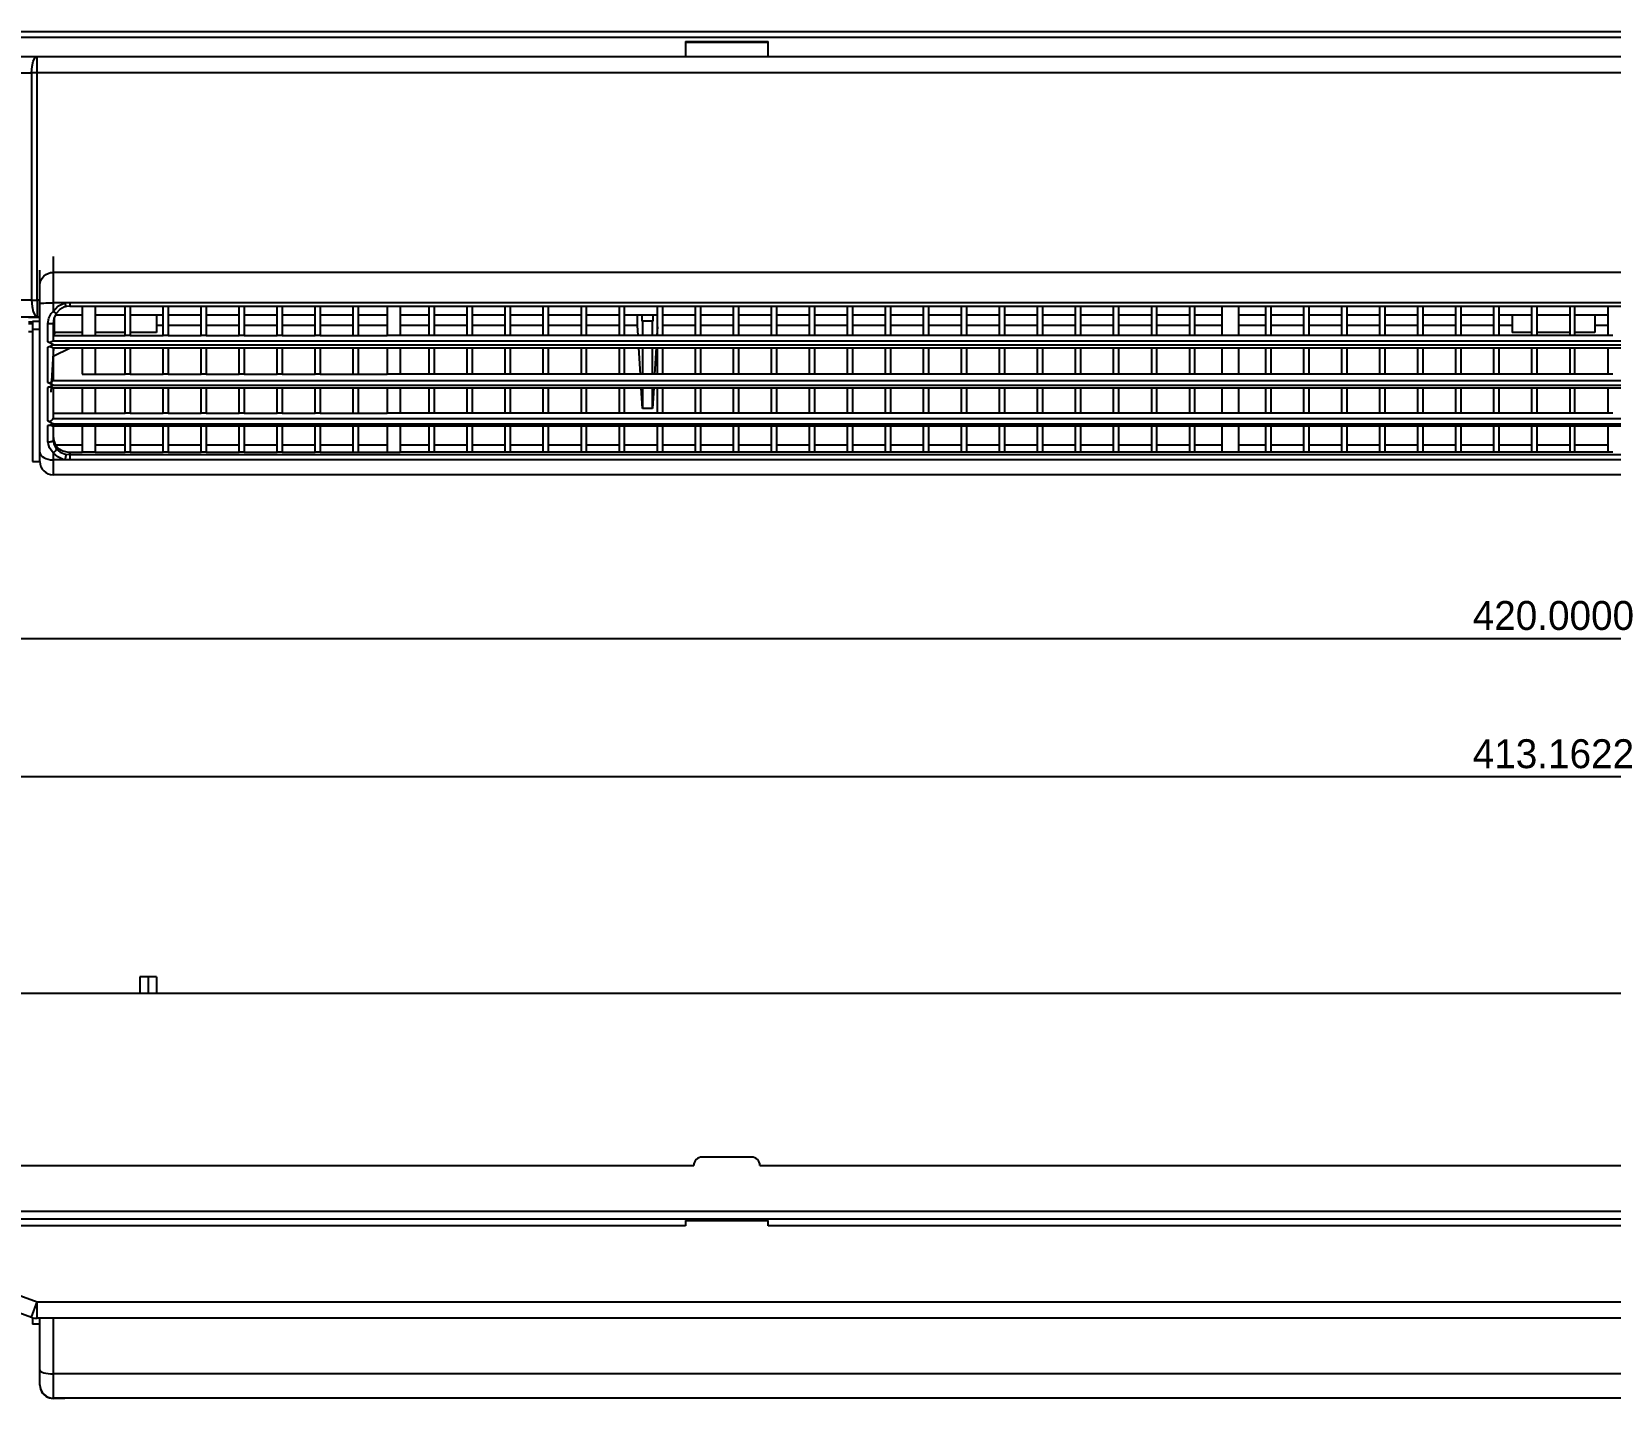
# Model space of a CAD drawing. Extents: x 8 to 579, y 57 to 353.
# Drawn here: x 103.4 to 294.4, y 56.7 to 222 of the extents above; entities that cross this region are included whole.
import ezdxf

# ---------------------------------------------------------------- set-up
doc = ezdxf.new("R2010")
doc.units = 0
doc.header["$MEASUREMENT"] = 0
doc.header["$PDSIZE"] = -1
doc.dimstyles.get("Standard").update_dxf_attribs({"dimtxt": 0.18, "dimasz": 0.18, "dimexe": 0.18, "dimexo": 0.0625, "dimgap": 0.09, "dimtad": 0, "dimtih": 1, "dimtoh": 1, "dimdec": 4, "dimzin": 0, "dimdsep": 46, "dimtxsty": 'Standard', "dimcen": 0.09, "dimadec": 0, "dimazin": 0, "dimtfac": 1, "dimtdec": 4, "dimtofl": 0, "dimtmove": 0, "dimatfit": 0, "dimfxl": 0, "dimtolj": 1, "dimtzin": 0, "dimarcsym": 0})

# ---------------------------------------------------------------- blocks, each defined once
blk = doc.blocks.new('*D1')
at = {"color": 0, "linetype": 'ByBlock'}
for p, q in [((80.9, 106.67), (80.9, 132.07)), ((86.9, 131.89), (488.06, 131.89)), ((494.06, 106.67), (494.06, 132.07))]:
    blk.add_line(p, q, dxfattribs=at)
for points in [[(80.9, 131.89), (86.9, 130.89), (86.9, 132.89)], [(494.06, 131.89), (488.06, 130.89), (488.06, 132.89)]]:
    blk.add_solid(points, dxfattribs=at)
at = {"layer": 'DEFPOINTS', "color": 0, "linetype": 'ByBlock'}
for p in [(80.9, 105.67), (494.06, 105.67)]:
    blk.add_point(p, dxfattribs=at)
at = {"color": 0, "linetype": 'ByBlock', "insert": (287.48, 134.64), "char_height": 3.5, "attachment_point": 5}
blk.add_mtext('\\A1;413.1622', dxfattribs=at)
blk = doc.blocks.new('*D2')
at = {"color": 0, "linetype": 'ByBlock'}
for p, q in [((77.48, 85.87), (77.48, 148.79)), ((83.48, 148.61), (491.48, 148.61)), ((497.48, 85.87), (497.48, 148.79))]:
    blk.add_line(p, q, dxfattribs=at)
for points in [[(77.48, 148.61), (83.48, 147.61), (83.48, 149.61)], [(497.48, 148.61), (491.48, 147.61), (491.48, 149.61)]]:
    blk.add_solid(points, dxfattribs=at)
at = {"layer": 'DEFPOINTS', "color": 0, "linetype": 'ByBlock'}
for p in [(77.48, 84.87), (497.48, 84.87)]:
    blk.add_point(p, dxfattribs=at)
at = {"color": 0, "linetype": 'ByBlock', "insert": (287.48, 151.36), "char_height": 3.5, "attachment_point": 5}
blk.add_mtext('\\A1;420.0000', dxfattribs=at)

msp = doc.modelspace()

# ---------------------------------------------------------------- linework, layer by layer
at = {"color": 7, "linetype": 'Continuous'}
for p, q in [((84.47695, 222.01359), (490.47695, 222.01359)), ((84.47695, 221.35561), (490.47695, 221.35561)), ((182.47695, 220.81359), (192.47695, 220.81359)), ((182.47695, 220.81359), (182.47695, 219.01359)), ((192.47695, 220.67961), (182.47695, 220.67961)), ((192.47695, 219.01359), (192.47695, 220.81359)), ((84.70195, 219.01359), (104.0546, 219.01359)), ((104.0546, 219.01359), (470.8993, 219.01359)), ((84.01791, 217.01359), (103.37056, 217.01359)), ((103.37056, 217.01359), (103.37056, 189.51359)), ((104.0546, 217.01359), (103.37056, 217.01359)), ((470.8993, 217.01359), (104.0546, 217.01359)), ((104.0546, 189.51359), (104.0546, 217.01359)), ((104.37695, 191.34553), (104.37695, 193.14327)), ((105.97695, 194.80775), (105.97695, 192.88355)), ((104.37695, 189.10957), (104.37695, 191.34553)), ((105.97695, 192.88355), (105.97695, 189.19949)), ((468.97695, 192.88355), (105.97695, 192.88355)), ((103.37056, 189.51359), (84.01791, 189.51359)), ((103.37056, 189.51359), (104.0546, 189.51359)), ((104.37695, 189.51359), (104.0546, 189.51359)), ((104.0546, 189.51359), (104.0546, 187.51359)), ((104.37695, 171.13397), (104.37695, 189.10957)), ((105.97695, 189.19949), (105.97695, 188.17035)), ((107.38982, 189.19949), (105.97695, 189.19949)), ((107.97695, 189.19949), (107.38982, 189.19949)), ((466.97695, 189.19949), (107.97695, 189.19949)), ((107.97695, 189.19949), (107.97695, 188.79792)), ((94.95655, 187.51359), (104.0546, 187.51359)), ((102.97695, 187.46359), (104.37695, 187.46359)), ((104.0546, 187.51359), (104.37695, 187.51359)), ((106.12279, 185.60335), (106.12279, 187.44035)), ((106.27181, 187.75675), (109.47695, 187.75675)), ((107.97695, 188.81535), (107.49766, 188.75424)), ((107.97695, 188.79792), (466.97695, 188.79792)), ((109.47695, 188.79792), (109.47695, 185.26452)), ((111.07695, 188.79792), (111.07695, 185.26452)), ((111.07695, 187.75675), (114.67695, 187.75675)), ((114.67695, 185.26452), (114.67695, 188.79792)), ((115.27695, 188.79792), (115.27695, 185.26452)), ((115.27695, 187.75675), (119.27695, 187.75675)), ((118.47695, 187.75675), (118.47695, 185.60335)), ((119.27695, 185.26452), (119.27695, 188.79792)), ((119.87695, 188.79792), (119.87695, 185.26452)), ((119.87695, 187.75675), (123.87695, 187.75675)), ((123.87695, 185.26452), (123.87695, 188.79792)), ((124.47695, 188.79792), (124.47695, 185.26452)), ((124.47695, 187.75675), (128.47695, 187.75675)), ((128.47695, 185.26452), (128.47695, 188.79792)), ((129.07695, 188.79792), (129.07695, 185.26452)), ((129.07695, 187.75675), (133.07695, 187.75675)), ((133.07695, 185.26452), (133.07695, 188.79792)), ((133.67695, 188.79792), (133.67695, 185.26452)), ((133.67695, 187.75675), (137.67695, 187.75675)), ((137.67695, 185.26452), (137.67695, 188.79792)), ((138.27695, 188.79792), (138.27695, 185.26452)), ((138.27695, 187.75675), (142.27695, 187.75675)), ((142.27695, 185.26452), (142.27695, 188.79792)), ((142.87695, 188.79792), (142.87695, 185.26452)), ((142.87695, 187.75675), (146.37695, 187.75675)), ((146.37695, 188.79792), (146.37695, 185.26452)), ((147.97695, 188.79792), (147.97695, 185.26452)), ((147.97695, 187.75675), (151.47695, 187.75675)), ((151.47695, 185.26452), (151.47695, 188.79792)), ((152.07695, 188.79792), (152.07695, 185.26452)), ((152.07695, 187.75675), (156.07695, 187.75675)), ((156.07695, 185.26452), (156.07695, 188.79792)), ((156.67695, 188.79792), (156.67695, 185.26452)), ((156.67695, 187.75675), (160.67695, 187.75675)), ((160.67695, 185.26452), (160.67695, 188.79792)), ((161.27695, 188.79792), (161.27695, 185.26452)), ((161.27695, 187.75675), (165.27695, 187.75675)), ((165.27695, 185.26452), (165.27695, 188.79792)), ((165.87695, 188.79792), (165.87695, 185.26452)), ((165.87695, 187.75675), (169.87695, 187.75675)), ((169.87695, 185.26452), (169.87695, 188.79792)), ((170.47695, 188.79792), (170.47695, 185.26452)), ((170.47695, 187.75675), (174.47695, 187.75675)), ((174.47695, 185.26452), (174.47695, 188.79792)), ((175.07695, 188.79792), (175.07695, 185.26452)), ((175.07695, 187.75675), (179.07695, 187.75675)), ((176.66602, 186.46359), (176.66602, 187.75675)), ((177.20713, 187.75675), (177.20713, 186.99377)), ((178.54677, 186.99377), (178.54677, 187.75675)), ((179.07695, 185.26452), (179.07695, 188.79792)), ((179.67695, 188.79792), (179.67695, 185.26452)), ((179.67695, 187.75675), (183.67695, 187.75675)), ((183.67695, 185.26452), (183.67695, 188.79792)), ((184.27695, 188.79792), (184.27695, 185.26452)), ((184.27695, 187.75675), (188.27695, 187.75675)), ((188.27695, 185.26452), (188.27695, 188.79792)), ((188.87695, 188.79792), (188.87695, 185.26452)), ((188.87695, 187.75675), (192.87695, 187.75675)), ((192.87695, 185.26452), (192.87695, 188.79792)), ((193.47695, 188.79792), (193.47695, 185.26452)), ((193.47695, 187.75675), (197.47695, 187.75675)), ((197.47695, 185.26452), (197.47695, 188.79792)), ((198.07695, 188.79792), (198.07695, 185.26452)), ((198.07695, 187.75675), (202.07695, 187.75675)), ((202.07695, 185.26452), (202.07695, 188.79792)), ((202.67695, 188.79792), (202.67695, 185.26452)), ((202.67695, 187.75675), (206.67695, 187.75675)), ((206.67695, 185.26452), (206.67695, 188.79792)), ((207.27695, 188.79792), (207.27695, 185.26452)), ((207.27695, 187.75675), (211.27695, 187.75675)), ((211.27695, 185.26452), (211.27695, 188.79792)), ((211.87695, 188.79792), (211.87695, 185.26452)), ((211.87695, 187.75675), (215.87695, 187.75675)), ((215.87695, 185.26452), (215.87695, 188.79792)), ((216.47695, 188.79792), (216.47695, 185.26452)), ((216.47695, 187.75675), (220.47695, 187.75675)), ((220.47695, 185.26452), (220.47695, 188.79792)), ((221.07695, 188.79792), (221.07695, 185.26452)), ((221.07695, 187.75675), (225.07695, 187.75675)), ((225.07695, 185.26452), (225.07695, 188.79792)), ((225.67695, 188.79792), (225.67695, 185.26452)), ((225.67695, 187.75675), (229.67695, 187.75675)), ((229.67695, 185.26452), (229.67695, 188.79792)), ((230.27695, 188.79792), (230.27695, 185.26452)), ((230.27695, 187.75675), (234.27695, 187.75675)), ((234.27695, 185.26452), (234.27695, 188.79792)), ((234.87695, 188.79792), (234.87695, 185.26452)), ((234.87695, 187.75675), (238.87695, 187.75675)), ((238.87695, 185.26452), (238.87695, 188.79792)), ((239.47695, 188.79792), (239.47695, 185.26452)), ((239.47695, 187.75675), (243.47695, 187.75675)), ((243.47695, 185.26452), (243.47695, 188.79792)), ((244.07695, 188.79792), (244.07695, 185.26452)), ((244.07695, 187.75675), (247.37695, 187.75675)), ((247.37695, 188.79792), (247.37695, 185.26452)), ((249.37695, 188.79792), (249.37695, 185.26452)), ((249.37695, 187.75675), (252.67695, 187.75675)), ((252.67695, 185.26452), (252.67695, 188.79792)), ((253.27695, 188.79792), (253.27695, 185.26452)), ((253.27695, 187.75675), (257.27695, 187.75675)), ((257.27695, 185.26452), (257.27695, 188.79792)), ((257.87695, 188.79792), (257.87695, 185.26452)), ((257.87695, 187.75675), (261.87695, 187.75675)), ((261.87695, 185.26452), (261.87695, 188.79792)), ((262.47695, 188.79792), (262.47695, 185.26452)), ((262.47695, 187.75675), (266.47695, 187.75675)), ((266.47695, 185.26452), (266.47695, 188.79792)), ((267.07695, 188.79792), (267.07695, 185.26452)), ((267.07695, 187.75675), (271.07695, 187.75675)), ((271.07695, 185.26452), (271.07695, 188.79792)), ((271.67695, 188.79792), (271.67695, 185.26452)), ((271.67695, 187.75675), (275.67695, 187.75675)), ((275.67695, 185.26452), (275.67695, 188.79792)), ((276.27695, 188.79792), (276.27695, 185.26452)), ((276.27695, 187.75675), (280.27695, 187.75675)), ((280.27695, 185.26452), (280.27695, 188.79792)), ((280.87695, 188.79792), (280.87695, 185.26452)), ((280.87695, 187.75675), (284.87695, 187.75675)), ((282.47695, 187.75675), (282.47695, 185.60335)), ((284.87695, 185.26452), (284.87695, 188.79792)), ((285.47695, 188.79792), (285.47695, 185.26452)), ((285.47695, 187.75675), (289.47695, 187.75675)), ((289.47695, 188.79792), (289.47695, 185.26452)), ((290.07695, 185.26452), (290.07695, 188.79792)), ((290.07695, 187.75675), (294.07695, 187.75675)), ((292.47695, 187.75675), (292.47695, 185.60335)), ((294.07695, 188.79792), (294.07695, 185.26452)), ((102.97695, 186.91763), (103.4936, 186.91763)), ((102.97695, 186.71359), (103.49004, 186.71359)), ((103.47695, 185.71359), (102.97695, 185.71359)), ((103.4944, 186.96359), (103.47695, 185.96359)), ((103.47695, 185.96359), (103.47695, 169.99377)), ((104.37695, 185.96359), (103.47695, 185.96359)), ((104.37695, 186.96359), (103.4944, 186.96359)), ((105.35086, 184.46889), (105.35086, 186.70452)), ((105.97695, 186.71573), (105.97695, 184.67144)), ((106.12279, 185.60335), (106.10216, 185.26452)), ((109.47695, 185.60335), (106.12279, 185.60335)), ((114.67695, 185.60335), (111.07695, 185.60335)), ((118.47695, 185.60335), (115.27695, 185.60335)), ((119.27695, 186.46359), (118.47695, 186.46359)), ((123.87695, 186.46359), (119.87695, 186.46359)), ((128.47695, 186.46359), (124.47695, 186.46359)), ((133.07695, 186.46359), (129.07695, 186.46359)), ((137.67695, 186.46359), (133.67695, 186.46359)), ((142.27695, 186.46359), (138.27695, 186.46359)), ((146.37695, 186.46359), (142.87695, 186.46359)), ((151.47695, 186.46359), (147.97695, 186.46359)), ((156.07695, 186.46359), (152.07695, 186.46359)), ((160.67695, 186.46359), (156.67695, 186.46359)), ((165.27695, 186.46359), (161.27695, 186.46359)), ((169.87695, 186.46359), (165.87695, 186.46359)), ((174.47695, 186.46359), (170.47695, 186.46359)), ((176.66602, 186.46359), (175.07695, 186.46359)), ((176.73901, 185.26452), (176.66602, 186.46359)), ((177.20713, 186.99377), (177.27695, 186.99377)), ((177.27695, 186.99377), (177.27695, 185.26452)), ((178.47695, 186.99377), (177.27695, 186.99377)), ((178.47695, 185.26452), (178.47695, 186.99377)), ((178.47695, 186.99377), (178.54677, 186.99377)), ((179.07695, 186.28412), (179.01488, 185.26452)), ((183.67695, 186.46359), (179.67695, 186.46359)), ((188.27695, 186.46359), (184.27695, 186.46359)), ((192.87695, 186.46359), (188.87695, 186.46359)), ((197.47695, 186.46359), (193.47695, 186.46359)), ((202.07695, 186.46359), (198.07695, 186.46359)), ((206.67695, 186.46359), (202.67695, 186.46359)), ((211.27695, 186.46359), (207.27695, 186.46359)), ((215.87695, 186.46359), (211.87695, 186.46359)), ((220.47695, 186.46359), (216.47695, 186.46359)), ((225.07695, 186.46359), (221.07695, 186.46359)), ((229.67695, 186.46359), (225.67695, 186.46359)), ((234.27695, 186.46359), (230.27695, 186.46359)), ((238.87695, 186.46359), (234.87695, 186.46359)), ((243.47695, 186.46359), (239.47695, 186.46359)), ((247.37695, 186.46359), (244.07695, 186.46359)), ((252.67695, 186.46359), (249.37695, 186.46359)), ((257.27695, 186.46359), (253.27695, 186.46359)), ((261.87695, 186.46359), (257.87695, 186.46359)), ((266.47695, 186.46359), (262.47695, 186.46359)), ((271.07695, 186.46359), (267.07695, 186.46359)), ((275.67695, 186.46359), (271.67695, 186.46359)), ((280.27695, 186.46359), (276.27695, 186.46359)), ((282.47695, 186.46359), (280.87695, 186.46359)), ((284.87695, 185.60335), (282.47695, 185.60335)), ((289.47695, 185.60335), (285.47695, 185.60335)), ((292.47695, 185.60335), (290.07695, 185.60335)), ((294.07695, 186.46359), (292.47695, 186.46359)), ((105.35086, 179.58337), (105.35086, 183.84164)), ((106.00944, 183.74133), (105.68338, 178.38498)), ((105.94375, 184.62389), (469.01015, 184.62389)), ((105.95148, 183.74133), (469.00273, 183.74133)), ((105.97695, 185.26452), (109.47695, 185.26452)), ((105.97695, 184.14074), (468.97695, 184.14074)), ((105.97695, 183.76445), (105.97695, 179.82717)), ((105.97695, 182.75944), (108.03361, 183.74133)), ((109.47695, 185.26452), (111.07695, 185.26452)), ((109.47695, 183.74133), (109.47695, 180.55434)), ((111.07695, 185.26452), (114.67695, 185.26452)), ((111.07695, 183.74133), (111.07695, 180.55434)), ((115.27695, 185.26452), (114.67695, 185.26452)), ((114.67695, 180.55434), (114.67695, 183.74133)), ((115.27695, 185.26452), (119.27695, 185.26452)), ((115.27695, 183.74133), (115.27695, 180.55434)), ((119.87695, 185.26452), (119.27695, 185.26452)), ((119.27695, 180.55434), (119.27695, 183.74133)), ((119.87695, 185.26452), (123.87695, 185.26452)), ((119.87695, 183.74133), (119.87695, 180.55434)), ((124.47695, 185.26452), (123.87695, 185.26452)), ((123.87695, 180.55434), (123.87695, 183.74133)), ((124.47695, 185.26452), (128.47695, 185.26452)), ((124.47695, 183.74133), (124.47695, 180.55434)), ((129.07695, 185.26452), (128.47695, 185.26452)), ((128.47695, 180.55434), (128.47695, 183.74133)), ((129.07695, 185.26452), (133.07695, 185.26452)), ((129.07695, 183.74133), (129.07695, 180.55434)), ((133.67695, 185.26452), (133.07695, 185.26452)), ((133.07695, 180.55434), (133.07695, 183.74133)), ((133.67695, 185.26452), (137.67695, 185.26452)), ((133.67695, 183.74133), (133.67695, 180.55434)), ((138.27695, 185.26452), (137.67695, 185.26452)), ((137.67695, 180.55434), (137.67695, 183.74133)), ((138.27695, 185.26452), (142.27695, 185.26452)), ((138.27695, 183.74133), (138.27695, 180.55434)), ((142.27695, 185.26452), (142.87695, 185.26452)), ((142.27695, 180.55434), (142.27695, 183.74133)), ((142.87695, 185.26452), (146.37695, 185.26452)), ((142.87695, 183.74133), (142.87695, 180.55434)), ((147.97695, 185.26452), (146.37695, 185.26452)), ((146.37695, 183.74133), (146.37695, 180.55434)), ((151.47695, 185.26452), (147.97695, 185.26452)), ((147.97695, 183.74133), (147.97695, 180.55434)), ((152.07695, 185.26452), (151.47695, 185.26452)), ((151.47695, 180.55434), (151.47695, 183.74133)), ((156.07695, 185.26452), (152.07695, 185.26452)), ((152.07695, 183.74133), (152.07695, 180.55434)), ((156.67695, 185.26452), (156.07695, 185.26452)), ((156.07695, 180.55434), (156.07695, 183.74133)), ((160.67695, 185.26452), (156.67695, 185.26452)), ((156.67695, 183.74133), (156.67695, 180.55434)), ((161.27695, 185.26452), (160.67695, 185.26452)), ((160.67695, 180.55434), (160.67695, 183.74133)), ((165.27695, 185.26452), (161.27695, 185.26452)), ((161.27695, 183.74133), (161.27695, 180.55434)), ((165.87695, 185.26452), (165.27695, 185.26452)), ((165.27695, 180.55434), (165.27695, 183.74133)), ((169.87695, 185.26452), (165.87695, 185.26452)), ((165.87695, 183.74133), (165.87695, 180.55434)), ((170.47695, 185.26452), (169.87695, 185.26452)), ((169.87695, 180.55434), (169.87695, 183.74133)), ((174.47695, 185.26452), (170.47695, 185.26452)), ((170.47695, 183.74133), (170.47695, 180.55434)), ((175.07695, 185.26452), (174.47695, 185.26452)), ((174.47695, 180.55434), (174.47695, 183.74133)), ((179.07695, 185.26452), (175.07695, 185.26452)), ((175.07695, 183.74133), (175.07695, 180.55434)), ((177.02573, 180.55434), (176.83173, 183.74133)), ((177.27695, 183.74133), (177.27695, 180.55434)), ((178.47695, 180.55434), (178.47695, 183.74133)), ((178.92216, 183.74133), (178.72816, 180.55434)), ((179.67695, 185.26452), (179.07695, 185.26452)), ((179.07695, 180.55434), (179.07695, 183.74133)), ((183.67695, 185.26452), (179.67695, 185.26452)), ((179.67695, 183.74133), (179.67695, 180.55434)), ((184.27695, 185.26452), (183.67695, 185.26452)), ((183.67695, 180.55434), (183.67695, 183.74133)), ((188.27695, 185.26452), (184.27695, 185.26452)), ((184.27695, 183.74133), (184.27695, 180.55434)), ((188.87695, 185.26452), (188.27695, 185.26452)), ((188.27695, 180.55434), (188.27695, 183.74133)), ((192.87695, 185.26452), (188.87695, 185.26452)), ((188.87695, 183.74133), (188.87695, 180.55434)), ((193.47695, 185.26452), (192.87695, 185.26452)), ((192.87695, 180.55434), (192.87695, 183.74133)), ((197.47695, 185.26452), (193.47695, 185.26452)), ((193.47695, 183.74133), (193.47695, 180.55434)), ((198.07695, 185.26452), (197.47695, 185.26452)), ((197.47695, 180.55434), (197.47695, 183.74133)), ((202.07695, 185.26452), (198.07695, 185.26452)), ((198.07695, 183.74133), (198.07695, 180.55434)), ((202.67695, 185.26452), (202.07695, 185.26452)), ((202.07695, 180.55434), (202.07695, 183.74133)), ((206.67695, 185.26452), (202.67695, 185.26452)), ((202.67695, 183.74133), (202.67695, 180.55434)), ((207.27695, 185.26452), (206.67695, 185.26452)), ((206.67695, 180.55434), (206.67695, 183.74133)), ((211.27695, 185.26452), (207.27695, 185.26452)), ((207.27695, 183.74133), (207.27695, 180.55434)), ((211.87695, 185.26452), (211.27695, 185.26452)), ((211.27695, 180.55434), (211.27695, 183.74133)), ((215.87695, 185.26452), (211.87695, 185.26452)), ((211.87695, 183.74133), (211.87695, 180.55434)), ((216.47695, 185.26452), (215.87695, 185.26452)), ((215.87695, 180.55434), (215.87695, 183.74133)), ((220.47695, 185.26452), (216.47695, 185.26452)), ((216.47695, 183.74133), (216.47695, 180.55434)), ((221.07695, 185.26452), (220.47695, 185.26452)), ((220.47695, 180.55434), (220.47695, 183.74133)), ((225.07695, 185.26452), (221.07695, 185.26452)), ((221.07695, 183.74133), (221.07695, 180.55434)), ((225.67695, 185.26452), (225.07695, 185.26452)), ((225.07695, 180.55434), (225.07695, 183.74133)), ((229.67695, 185.26452), (225.67695, 185.26452)), ((225.67695, 183.74133), (225.67695, 180.55434)), ((230.27695, 185.26452), (229.67695, 185.26452)), ((229.67695, 180.55434), (229.67695, 183.74133)), ((234.27695, 185.26452), (230.27695, 185.26452)), ((230.27695, 183.74133), (230.27695, 180.55434)), ((234.87695, 185.26452), (234.27695, 185.26452)), ((234.27695, 180.55434), (234.27695, 183.74133)), ((238.87695, 185.26452), (234.87695, 185.26452)), ((234.87695, 183.74133), (234.87695, 180.55434)), ((239.47695, 185.26452), (238.87695, 185.26452)), ((238.87695, 180.55434), (238.87695, 183.74133)), ((243.47695, 185.26452), (239.47695, 185.26452)), ((239.47695, 183.74133), (239.47695, 180.55434)), ((244.07695, 185.26452), (243.47695, 185.26452)), ((243.47695, 180.55434), (243.47695, 183.74133)), ((247.37695, 185.26452), (244.07695, 185.26452)), ((244.07695, 183.74133), (244.07695, 180.55434)), ((249.37695, 185.26452), (247.37695, 185.26452)), ((247.37695, 183.74133), (247.37695, 180.55434)), ((252.67695, 185.26452), (249.37695, 185.26452)), ((249.37695, 183.74133), (249.37695, 180.55434)), ((253.27695, 185.26452), (252.67695, 185.26452)), ((252.67695, 180.55434), (252.67695, 183.74133)), ((257.27695, 185.26452), (253.27695, 185.26452)), ((253.27695, 183.74133), (253.27695, 180.55434)), ((257.87695, 185.26452), (257.27695, 185.26452)), ((257.27695, 180.55434), (257.27695, 183.74133)), ((261.87695, 185.26452), (257.87695, 185.26452)), ((257.87695, 183.74133), (257.87695, 180.55434)), ((262.47695, 185.26452), (261.87695, 185.26452)), ((261.87695, 180.55434), (261.87695, 183.74133)), ((266.47695, 185.26452), (262.47695, 185.26452)), ((262.47695, 183.74133), (262.47695, 180.55434)), ((267.07695, 185.26452), (266.47695, 185.26452)), ((266.47695, 180.55434), (266.47695, 183.74133)), ((271.07695, 185.26452), (267.07695, 185.26452)), ((267.07695, 183.74133), (267.07695, 180.55434)), ((271.67695, 185.26452), (271.07695, 185.26452)), ((271.07695, 180.55434), (271.07695, 183.74133)), ((275.67695, 185.26452), (271.67695, 185.26452)), ((271.67695, 183.74133), (271.67695, 180.55434)), ((276.27695, 185.26452), (275.67695, 185.26452)), ((275.67695, 180.55434), (275.67695, 183.74133)), ((280.27695, 185.26452), (276.27695, 185.26452)), ((276.27695, 183.74133), (276.27695, 180.55434)), ((280.87695, 185.26452), (280.27695, 185.26452)), ((280.27695, 180.55434), (280.27695, 183.74133)), ((284.87695, 185.26452), (280.87695, 185.26452)), ((280.87695, 183.74133), (280.87695, 180.55434)), ((285.47695, 185.26452), (284.87695, 185.26452)), ((284.87695, 180.55434), (284.87695, 183.74133)), ((289.47695, 185.26452), (285.47695, 185.26452)), ((285.47695, 183.74133), (285.47695, 180.55434)), ((290.07695, 185.26452), (289.47695, 185.26452)), ((289.47695, 183.74133), (289.47695, 180.55434)), ((294.07695, 185.26452), (290.07695, 185.26452)), ((290.07695, 180.55434), (290.07695, 183.74133)), ((294.67695, 185.26452), (294.07695, 185.26452)), ((294.07695, 183.74133), (294.07695, 180.55434)), ((105.97695, 179.82717), (105.96678, 179.80095)), ((105.96678, 179.80095), (468.98712, 179.80095)), ((109.47695, 180.55434), (111.07695, 180.55434)), ((111.07695, 180.55434), (114.67695, 180.55434)), ((115.27695, 180.55434), (114.67695, 180.55434)), ((115.27695, 180.55434), (119.27695, 180.55434)), ((119.87695, 180.55434), (119.27695, 180.55434)), ((119.87695, 180.55434), (123.87695, 180.55434)), ((124.47695, 180.55434), (123.87695, 180.55434)), ((124.47695, 180.55434), (128.47695, 180.55434)), ((129.07695, 180.55434), (128.47695, 180.55434)), ((129.07695, 180.55434), (133.07695, 180.55434)), ((133.67695, 180.55434), (133.07695, 180.55434)), ((133.67695, 180.55434), (137.67695, 180.55434)), ((138.27695, 180.55434), (137.67695, 180.55434)), ((138.27695, 180.55434), (142.27695, 180.55434)), ((142.27695, 180.55434), (142.87695, 180.55434)), ((142.87695, 180.55434), (146.37695, 180.55434)), ((147.97695, 180.55434), (146.37695, 180.55434)), ((151.47695, 180.55434), (147.97695, 180.55434)), ((152.07695, 180.55434), (151.47695, 180.55434)), ((156.07695, 180.55434), (152.07695, 180.55434)), ((156.67695, 180.55434), (156.07695, 180.55434)), ((160.67695, 180.55434), (156.67695, 180.55434)), ((161.27695, 180.55434), (160.67695, 180.55434)), ((165.27695, 180.55434), (161.27695, 180.55434)), ((165.87695, 180.55434), (165.27695, 180.55434)), ((169.87695, 180.55434), (165.87695, 180.55434)), ((170.47695, 180.55434), (169.87695, 180.55434)), ((174.47695, 180.55434), (170.47695, 180.55434)), ((175.07695, 180.55434), (174.47695, 180.55434)), ((179.07695, 180.55434), (175.07695, 180.55434)), ((179.67695, 180.55434), (179.07695, 180.55434)), ((183.67695, 180.55434), (179.67695, 180.55434)), ((184.27695, 180.55434), (183.67695, 180.55434)), ((188.27695, 180.55434), (184.27695, 180.55434)), ((188.87695, 180.55434), (188.27695, 180.55434)), ((192.87695, 180.55434), (188.87695, 180.55434)), ((193.47695, 180.55434), (192.87695, 180.55434)), ((197.47695, 180.55434), (193.47695, 180.55434)), ((198.07695, 180.55434), (197.47695, 180.55434)), ((202.07695, 180.55434), (198.07695, 180.55434)), ((202.67695, 180.55434), (202.07695, 180.55434)), ((206.67695, 180.55434), (202.67695, 180.55434)), ((207.27695, 180.55434), (206.67695, 180.55434)), ((211.27695, 180.55434), (207.27695, 180.55434)), ((211.87695, 180.55434), (211.27695, 180.55434)), ((215.87695, 180.55434), (211.87695, 180.55434)), ((216.47695, 180.55434), (215.87695, 180.55434)), ((220.47695, 180.55434), (216.47695, 180.55434)), ((221.07695, 180.55434), (220.47695, 180.55434)), ((225.07695, 180.55434), (221.07695, 180.55434)), ((225.67695, 180.55434), (225.07695, 180.55434)), ((229.67695, 180.55434), (225.67695, 180.55434)), ((230.27695, 180.55434), (229.67695, 180.55434)), ((234.27695, 180.55434), (230.27695, 180.55434)), ((234.87695, 180.55434), (234.27695, 180.55434)), ((238.87695, 180.55434), (234.87695, 180.55434)), ((239.47695, 180.55434), (238.87695, 180.55434)), ((243.47695, 180.55434), (239.47695, 180.55434)), ((244.07695, 180.55434), (243.47695, 180.55434)), ((247.37695, 180.55434), (244.07695, 180.55434)), ((249.37695, 180.55434), (247.37695, 180.55434)), ((252.67695, 180.55434), (249.37695, 180.55434)), ((253.27695, 180.55434), (252.67695, 180.55434)), ((257.27695, 180.55434), (253.27695, 180.55434)), ((257.87695, 180.55434), (257.27695, 180.55434)), ((261.87695, 180.55434), (257.87695, 180.55434)), ((262.47695, 180.55434), (261.87695, 180.55434)), ((266.47695, 180.55434), (262.47695, 180.55434)), ((267.07695, 180.55434), (266.47695, 180.55434)), ((271.07695, 180.55434), (267.07695, 180.55434)), ((271.67695, 180.55434), (271.07695, 180.55434)), ((275.67695, 180.55434), (271.67695, 180.55434)), ((276.27695, 180.55434), (275.67695, 180.55434)), ((280.27695, 180.55434), (276.27695, 180.55434)), ((280.87695, 180.55434), (280.27695, 180.55434)), ((284.87695, 180.55434), (280.87695, 180.55434)), ((285.47695, 180.55434), (284.87695, 180.55434)), ((289.47695, 180.55434), (285.47695, 180.55434)), ((290.07695, 180.55434), (289.47695, 180.55434)), ((294.07695, 180.55434), (290.07695, 180.55434)), ((294.67695, 180.55434), (294.07695, 180.55434)), ((105.35086, 174.91742), (105.35086, 178.97657)), ((105.91956, 178.91838), (469.03802, 178.91838)), ((105.97695, 179.24435), (468.97695, 179.24435)), ((105.97695, 178.96204), (105.97695, 175.20922)), ((109.47695, 178.91838), (109.47695, 175.84416)), ((111.07695, 178.91838), (111.07695, 175.84416)), ((114.67695, 175.84416), (114.67695, 178.91838)), ((115.27695, 178.91838), (115.27695, 175.84416)), ((119.27695, 175.84416), (119.27695, 178.91838)), ((119.87695, 178.91838), (119.87695, 175.84416)), ((123.87695, 175.84416), (123.87695, 178.91838)), ((124.47695, 178.91838), (124.47695, 175.84416)), ((128.47695, 175.84416), (128.47695, 178.91838)), ((129.07695, 178.91838), (129.07695, 175.84416)), ((133.07695, 175.84416), (133.07695, 178.91838)), ((133.67695, 178.91838), (133.67695, 175.84416)), ((137.67695, 175.84416), (137.67695, 178.91838)), ((138.27695, 178.91838), (138.27695, 175.84416)), ((142.27695, 175.84416), (142.27695, 178.91838)), ((142.87695, 178.91838), (142.87695, 175.84416)), ((146.37695, 178.91838), (146.37695, 175.84416)), ((147.97695, 178.91838), (147.97695, 175.84416)), ((151.47695, 175.84416), (151.47695, 178.91838)), ((152.07695, 178.91838), (152.07695, 175.84416)), ((156.07695, 175.84416), (156.07695, 178.91838)), ((156.67695, 178.91838), (156.67695, 175.84416)), ((160.67695, 175.84416), (160.67695, 178.91838)), ((161.27695, 178.91838), (161.27695, 175.84416)), ((165.27695, 175.84416), (165.27695, 178.91838)), ((165.87695, 178.91838), (165.87695, 175.84416)), ((169.87695, 175.84416), (169.87695, 178.91838)), ((170.47695, 178.91838), (170.47695, 175.84416)), ((174.47695, 175.84416), (174.47695, 178.91838)), ((175.07695, 178.91838), (175.07695, 175.84416)), ((177.27695, 176.4275), (177.12532, 178.91838)), ((177.27695, 178.91838), (177.27695, 176.4275)), ((178.62857, 178.91838), (178.47695, 176.4275)), ((178.47695, 176.4275), (178.47695, 178.91838)), ((179.07695, 175.84416), (179.07695, 178.91838)), ((179.67695, 178.91838), (179.67695, 175.84416)), ((183.67695, 175.84416), (183.67695, 178.91838)), ((184.27695, 178.91838), (184.27695, 175.84416)), ((188.27695, 175.84416), (188.27695, 178.91838)), ((188.87695, 178.91838), (188.87695, 175.84416)), ((192.87695, 175.84416), (192.87695, 178.91838)), ((193.47695, 178.91838), (193.47695, 175.84416)), ((197.47695, 175.84416), (197.47695, 178.91838)), ((198.07695, 178.91838), (198.07695, 175.84416)), ((202.07695, 175.84416), (202.07695, 178.91838)), ((202.67695, 178.91838), (202.67695, 175.84416)), ((206.67695, 175.84416), (206.67695, 178.91838)), ((207.27695, 178.91838), (207.27695, 175.84416)), ((211.27695, 175.84416), (211.27695, 178.91838)), ((211.87695, 178.91838), (211.87695, 175.84416)), ((215.87695, 175.84416), (215.87695, 178.91838)), ((216.47695, 178.91838), (216.47695, 175.84416)), ((220.47695, 175.84416), (220.47695, 178.91838)), ((221.07695, 178.91838), (221.07695, 175.84416)), ((225.07695, 175.84416), (225.07695, 178.91838)), ((225.67695, 178.91838), (225.67695, 175.84416)), ((229.67695, 175.84416), (229.67695, 178.91838)), ((230.27695, 178.91838), (230.27695, 175.84416)), ((234.27695, 175.84416), (234.27695, 178.91838)), ((234.87695, 178.91838), (234.87695, 175.84416)), ((238.87695, 175.84416), (238.87695, 178.91838)), ((239.47695, 178.91838), (239.47695, 175.84416)), ((243.47695, 175.84416), (243.47695, 178.91838)), ((244.07695, 178.91838), (244.07695, 175.84416)), ((247.37695, 178.91838), (247.37695, 175.84416)), ((249.37695, 178.91838), (249.37695, 175.84416)), ((252.67695, 175.84416), (252.67695, 178.91838)), ((253.27695, 178.91838), (253.27695, 175.84416)), ((257.27695, 175.84416), (257.27695, 178.91838)), ((257.87695, 178.91838), (257.87695, 175.84416)), ((261.87695, 175.84416), (261.87695, 178.91838)), ((262.47695, 178.91838), (262.47695, 175.84416)), ((266.47695, 175.84416), (266.47695, 178.91838)), ((267.07695, 178.91838), (267.07695, 175.84416)), ((271.07695, 175.84416), (271.07695, 178.91838)), ((271.67695, 178.91838), (271.67695, 175.84416)), ((275.67695, 175.84416), (275.67695, 178.91838)), ((276.27695, 178.91838), (276.27695, 175.84416)), ((280.27695, 175.84416), (280.27695, 178.91838)), ((280.87695, 178.91838), (280.87695, 175.84416)), ((284.87695, 175.84416), (284.87695, 178.91838)), ((285.47695, 178.91838), (285.47695, 175.84416)), ((289.47695, 178.91838), (289.47695, 175.84416)), ((290.07695, 175.84416), (290.07695, 178.91838)), ((294.07695, 178.91838), (294.07695, 175.84416)), ((105.97695, 175.84416), (109.47695, 175.84416)), ((109.47695, 175.84416), (111.07695, 175.84416)), ((111.07695, 175.84416), (114.67695, 175.84416)), ((115.27695, 175.84416), (114.67695, 175.84416)), ((115.27695, 175.84416), (119.27695, 175.84416)), ((119.87695, 175.84416), (119.27695, 175.84416)), ((119.87695, 175.84416), (123.87695, 175.84416)), ((124.47695, 175.84416), (123.87695, 175.84416)), ((124.47695, 175.84416), (128.47695, 175.84416)), ((129.07695, 175.84416), (128.47695, 175.84416)), ((129.07695, 175.84416), (133.07695, 175.84416)), ((133.67695, 175.84416), (133.07695, 175.84416)), ((133.67695, 175.84416), (137.67695, 175.84416)), ((138.27695, 175.84416), (137.67695, 175.84416)), ((138.27695, 175.84416), (142.27695, 175.84416)), ((142.27695, 175.84416), (142.87695, 175.84416)), ((142.87695, 175.84416), (146.37695, 175.84416)), ((147.97695, 175.84416), (146.37695, 175.84416)), ((151.47695, 175.84416), (147.97695, 175.84416)), ((152.07695, 175.84416), (151.47695, 175.84416)), ((156.07695, 175.84416), (152.07695, 175.84416)), ((156.67695, 175.84416), (156.07695, 175.84416)), ((160.67695, 175.84416), (156.67695, 175.84416)), ((161.27695, 175.84416), (160.67695, 175.84416)), ((165.27695, 175.84416), (161.27695, 175.84416)), ((165.87695, 175.84416), (165.27695, 175.84416)), ((169.87695, 175.84416), (165.87695, 175.84416)), ((170.47695, 175.84416), (169.87695, 175.84416)), ((174.47695, 175.84416), (170.47695, 175.84416)), ((175.07695, 175.84416), (174.47695, 175.84416)), ((179.07695, 175.84416), (175.07695, 175.84416)), ((178.47695, 176.4275), (177.27695, 176.4275)), ((179.67695, 175.84416), (179.07695, 175.84416)), ((183.67695, 175.84416), (179.67695, 175.84416)), ((184.27695, 175.84416), (183.67695, 175.84416)), ((188.27695, 175.84416), (184.27695, 175.84416)), ((188.87695, 175.84416), (188.27695, 175.84416)), ((192.87695, 175.84416), (188.87695, 175.84416)), ((193.47695, 175.84416), (192.87695, 175.84416)), ((197.47695, 175.84416), (193.47695, 175.84416)), ((198.07695, 175.84416), (197.47695, 175.84416)), ((202.07695, 175.84416), (198.07695, 175.84416)), ((202.67695, 175.84416), (202.07695, 175.84416)), ((206.67695, 175.84416), (202.67695, 175.84416)), ((207.27695, 175.84416), (206.67695, 175.84416)), ((211.27695, 175.84416), (207.27695, 175.84416)), ((211.87695, 175.84416), (211.27695, 175.84416)), ((215.87695, 175.84416), (211.87695, 175.84416)), ((216.47695, 175.84416), (215.87695, 175.84416)), ((220.47695, 175.84416), (216.47695, 175.84416)), ((221.07695, 175.84416), (220.47695, 175.84416)), ((225.07695, 175.84416), (221.07695, 175.84416)), ((225.67695, 175.84416), (225.07695, 175.84416)), ((229.67695, 175.84416), (225.67695, 175.84416)), ((230.27695, 175.84416), (229.67695, 175.84416)), ((234.27695, 175.84416), (230.27695, 175.84416)), ((234.87695, 175.84416), (234.27695, 175.84416)), ((238.87695, 175.84416), (234.87695, 175.84416)), ((239.47695, 175.84416), (238.87695, 175.84416)), ((243.47695, 175.84416), (239.47695, 175.84416)), ((244.07695, 175.84416), (243.47695, 175.84416)), ((247.37695, 175.84416), (244.07695, 175.84416)), ((249.37695, 175.84416), (247.37695, 175.84416)), ((252.67695, 175.84416), (249.37695, 175.84416)), ((253.27695, 175.84416), (252.67695, 175.84416)), ((257.27695, 175.84416), (253.27695, 175.84416)), ((257.87695, 175.84416), (257.27695, 175.84416)), ((261.87695, 175.84416), (257.87695, 175.84416)), ((262.47695, 175.84416), (261.87695, 175.84416)), ((266.47695, 175.84416), (262.47695, 175.84416)), ((267.07695, 175.84416), (266.47695, 175.84416)), ((271.07695, 175.84416), (267.07695, 175.84416)), ((271.67695, 175.84416), (271.07695, 175.84416)), ((275.67695, 175.84416), (271.67695, 175.84416)), ((276.27695, 175.84416), (275.67695, 175.84416)), ((280.27695, 175.84416), (276.27695, 175.84416)), ((280.87695, 175.84416), (280.27695, 175.84416)), ((284.87695, 175.84416), (280.87695, 175.84416)), ((285.47695, 175.84416), (284.87695, 175.84416)), ((289.47695, 175.84416), (285.47695, 175.84416)), ((290.07695, 175.84416), (289.47695, 175.84416)), ((294.07695, 175.84416), (290.07695, 175.84416)), ((294.67695, 175.84416), (294.07695, 175.84416)), ((105.35086, 172.37533), (105.35086, 174.34788)), ((105.8718, 174.32096), (469.08562, 174.32096)), ((105.97695, 175.20922), (105.97649, 175.20353)), ((105.97649, 175.20353), (468.97741, 175.20353)), ((105.97695, 174.57691), (468.97695, 174.57691)), ((105.97695, 174.38594), (105.97695, 172.58519)), ((109.47695, 174.32096), (109.47695, 171.13397)), ((111.07695, 174.32096), (111.07695, 171.13397)), ((114.67695, 171.13397), (114.67695, 174.32096)), ((115.27695, 174.32096), (115.27695, 171.13397)), ((119.27695, 171.13397), (119.27695, 174.32096)), ((119.87695, 174.32096), (119.87695, 171.13397)), ((123.87695, 171.13397), (123.87695, 174.32096)), ((124.47695, 174.32096), (124.47695, 171.13397)), ((128.47695, 171.13397), (128.47695, 174.32096)), ((129.07695, 174.32096), (129.07695, 171.13397)), ((133.07695, 171.13397), (133.07695, 174.32096)), ((133.67695, 174.32096), (133.67695, 171.13397)), ((137.67695, 171.13397), (137.67695, 174.32096)), ((138.27695, 174.32096), (138.27695, 171.13397)), ((142.27695, 171.13397), (142.27695, 174.32096)), ((142.87695, 174.32096), (142.87695, 171.13397)), ((146.37695, 174.32096), (146.37695, 171.13397)), ((147.97695, 174.32096), (147.97695, 171.13397)), ((151.47695, 171.13397), (151.47695, 174.32096)), ((152.07695, 174.32096), (152.07695, 171.13397)), ((156.07695, 171.13397), (156.07695, 174.32096)), ((156.67695, 174.32096), (156.67695, 171.13397)), ((160.67695, 171.13397), (160.67695, 174.32096)), ((161.27695, 174.32096), (161.27695, 171.13397)), ((165.27695, 171.13397), (165.27695, 174.32096)), ((165.87695, 174.32096), (165.87695, 171.13397)), ((169.87695, 171.13397), (169.87695, 174.32096)), ((170.47695, 174.32096), (170.47695, 171.13397)), ((174.47695, 171.13397), (174.47695, 174.32096)), ((175.07695, 174.32096), (175.07695, 171.13397)), ((179.07695, 171.13397), (179.07695, 174.32096)), ((179.67695, 174.32096), (179.67695, 171.13397)), ((183.67695, 171.13397), (183.67695, 174.32096)), ((184.27695, 174.32096), (184.27695, 171.13397)), ((188.27695, 171.13397), (188.27695, 174.32096)), ((188.87695, 174.32096), (188.87695, 171.13397)), ((192.87695, 171.13397), (192.87695, 174.32096)), ((193.47695, 174.32096), (193.47695, 171.13397)), ((197.47695, 171.13397), (197.47695, 174.32096)), ((198.07695, 174.32096), (198.07695, 171.13397)), ((202.07695, 171.13397), (202.07695, 174.32096)), ((202.67695, 174.32096), (202.67695, 171.13397)), ((206.67695, 171.13397), (206.67695, 174.32096)), ((207.27695, 174.32096), (207.27695, 171.13397)), ((211.27695, 171.13397), (211.27695, 174.32096)), ((211.87695, 174.32096), (211.87695, 171.13397)), ((215.87695, 171.13397), (215.87695, 174.32096)), ((216.47695, 174.32096), (216.47695, 171.13397)), ((220.47695, 171.13397), (220.47695, 174.32096)), ((221.07695, 174.32096), (221.07695, 171.13397)), ((225.07695, 171.13397), (225.07695, 174.32096)), ((225.67695, 174.32096), (225.67695, 171.13397)), ((229.67695, 171.13397), (229.67695, 174.32096)), ((230.27695, 174.32096), (230.27695, 171.13397)), ((234.27695, 171.13397), (234.27695, 174.32096)), ((234.87695, 174.32096), (234.87695, 171.13397)), ((238.87695, 171.13397), (238.87695, 174.32096)), ((239.47695, 174.32096), (239.47695, 171.13397)), ((243.47695, 171.13397), (243.47695, 174.32096)), ((244.07695, 174.32096), (244.07695, 171.13397)), ((247.37695, 174.32096), (247.37695, 171.13397)), ((249.37695, 174.32096), (249.37695, 171.13397)), ((252.67695, 171.13397), (252.67695, 174.32096)), ((253.27695, 174.32096), (253.27695, 171.13397)), ((257.27695, 171.13397), (257.27695, 174.32096)), ((257.87695, 174.32096), (257.87695, 171.13397)), ((261.87695, 171.13397), (261.87695, 174.32096)), ((262.47695, 174.32096), (262.47695, 171.13397)), ((266.47695, 171.13397), (266.47695, 174.32096)), ((267.07695, 174.32096), (267.07695, 171.13397)), ((271.07695, 171.13397), (271.07695, 174.32096)), ((271.67695, 174.32096), (271.67695, 171.13397)), ((275.67695, 171.13397), (275.67695, 174.32096)), ((276.27695, 174.32096), (276.27695, 171.13397)), ((280.27695, 171.13397), (280.27695, 174.32096)), ((280.87695, 174.32096), (280.87695, 171.13397)), ((284.87695, 171.13397), (284.87695, 174.32096)), ((285.47695, 174.32096), (285.47695, 171.13397)), ((289.47695, 174.32096), (289.47695, 171.13397)), ((290.07695, 171.13397), (290.07695, 174.32096)), ((294.07695, 174.32096), (294.07695, 171.13397)), ((109.47695, 171.97956), (106.29769, 171.97956)), ((114.67695, 171.97956), (111.07695, 171.97956)), ((119.27695, 171.97956), (115.27695, 171.97956)), ((123.87695, 171.97956), (119.87695, 171.97956)), ((128.47695, 171.97956), (124.47695, 171.97956)), ((133.07695, 171.97956), (129.07695, 171.97956)), ((137.67695, 171.97956), (133.67695, 171.97956)), ((142.27695, 171.97956), (138.27695, 171.97956)), ((146.37695, 171.97956), (142.87695, 171.97956)), ((151.47695, 171.97956), (147.97695, 171.97956)), ((156.07695, 171.97956), (152.07695, 171.97956)), ((160.67695, 171.97956), (156.67695, 171.97956)), ((165.27695, 171.97956), (161.27695, 171.97956)), ((169.87695, 171.97956), (165.87695, 171.97956)), ((174.47695, 171.97956), (170.47695, 171.97956)), ((179.07695, 171.97956), (175.07695, 171.97956)), ((183.67695, 171.97956), (179.67695, 171.97956)), ((188.27695, 171.97956), (184.27695, 171.97956)), ((192.87695, 171.97956), (188.87695, 171.97956)), ((197.47695, 171.97956), (193.47695, 171.97956)), ((202.07695, 171.97956), (198.07695, 171.97956)), ((206.67695, 171.97956), (202.67695, 171.97956)), ((211.27695, 171.97956), (207.27695, 171.97956)), ((215.87695, 171.97956), (211.87695, 171.97956)), ((220.47695, 171.97956), (216.47695, 171.97956)), ((225.07695, 171.97956), (221.07695, 171.97956)), ((229.67695, 171.97956), (225.67695, 171.97956)), ((234.27695, 171.97956), (230.27695, 171.97956)), ((238.87695, 171.97956), (234.87695, 171.97956)), ((243.47695, 171.97956), (239.47695, 171.97956)), ((247.37695, 171.97956), (244.07695, 171.97956)), ((252.67695, 171.97956), (249.37695, 171.97956)), ((257.27695, 171.97956), (253.27695, 171.97956)), ((261.87695, 171.97956), (257.87695, 171.97956)), ((266.47695, 171.97956), (262.47695, 171.97956)), ((271.07695, 171.97956), (267.07695, 171.97956)), ((275.67695, 171.97956), (271.67695, 171.97956)), ((280.27695, 171.97956), (276.27695, 171.97956)), ((284.87695, 171.97956), (280.87695, 171.97956)), ((289.47695, 171.97956), (285.47695, 171.97956)), ((294.07695, 171.97956), (290.07695, 171.97956)), ((104.37695, 169.99377), (104.37695, 171.13397)), ((105.97695, 171.06263), (105.97695, 170.21119)), ((107.38982, 170.21119), (105.97695, 170.21119)), ((105.97695, 170.21119), (105.97695, 168.39377)), ((107.97695, 170.21119), (107.38982, 170.21119)), ((107.49766, 170.89068), (107.97695, 170.83976)), ((107.97695, 171.13397), (109.47695, 171.13397)), ((107.97695, 171.13397), (107.97695, 170.83976)), ((107.97695, 170.83976), (107.97695, 170.21119)), ((107.97695, 170.83976), (466.97695, 170.83976)), ((466.97695, 170.21119), (107.97695, 170.21119)), ((111.07695, 171.13397), (109.47695, 171.13397)), ((111.07695, 171.13397), (114.67695, 171.13397)), ((115.27695, 171.13397), (114.67695, 171.13397)), ((115.27695, 171.13397), (119.27695, 171.13397)), ((119.87695, 171.13397), (119.27695, 171.13397)), ((119.87695, 171.13397), (123.87695, 171.13397)), ((124.47695, 171.13397), (123.87695, 171.13397)), ((124.47695, 171.13397), (128.47695, 171.13397)), ((129.07695, 171.13397), (128.47695, 171.13397)), ((129.07695, 171.13397), (133.07695, 171.13397)), ((133.67695, 171.13397), (133.07695, 171.13397)), ((133.67695, 171.13397), (137.67695, 171.13397)), ((138.27695, 171.13397), (137.67695, 171.13397)), ((138.27695, 171.13397), (142.27695, 171.13397)), ((142.27695, 171.13397), (142.87695, 171.13397)), ((142.87695, 171.13397), (146.37695, 171.13397)), ((146.37695, 171.13397), (147.97695, 171.13397)), ((151.47695, 171.13397), (147.97695, 171.13397)), ((152.07695, 171.13397), (151.47695, 171.13397)), ((156.07695, 171.13397), (152.07695, 171.13397)), ((156.67695, 171.13397), (156.07695, 171.13397)), ((160.67695, 171.13397), (156.67695, 171.13397)), ((161.27695, 171.13397), (160.67695, 171.13397)), ((165.27695, 171.13397), (161.27695, 171.13397)), ((165.87695, 171.13397), (165.27695, 171.13397)), ((169.87695, 171.13397), (165.87695, 171.13397)), ((170.47695, 171.13397), (169.87695, 171.13397)), ((174.47695, 171.13397), (170.47695, 171.13397)), ((175.07695, 171.13397), (174.47695, 171.13397)), ((179.07695, 171.13397), (175.07695, 171.13397)), ((179.67695, 171.13397), (179.07695, 171.13397)), ((183.67695, 171.13397), (179.67695, 171.13397)), ((184.27695, 171.13397), (183.67695, 171.13397)), ((188.27695, 171.13397), (184.27695, 171.13397)), ((188.87695, 171.13397), (188.27695, 171.13397)), ((192.87695, 171.13397), (188.87695, 171.13397)), ((193.47695, 171.13397), (192.87695, 171.13397)), ((197.47695, 171.13397), (193.47695, 171.13397)), ((198.07695, 171.13397), (197.47695, 171.13397)), ((202.07695, 171.13397), (198.07695, 171.13397)), ((202.67695, 171.13397), (202.07695, 171.13397)), ((206.67695, 171.13397), (202.67695, 171.13397)), ((207.27695, 171.13397), (206.67695, 171.13397)), ((211.27695, 171.13397), (207.27695, 171.13397)), ((211.87695, 171.13397), (211.27695, 171.13397)), ((215.87695, 171.13397), (211.87695, 171.13397)), ((216.47695, 171.13397), (215.87695, 171.13397)), ((220.47695, 171.13397), (216.47695, 171.13397)), ((221.07695, 171.13397), (220.47695, 171.13397)), ((225.07695, 171.13397), (221.07695, 171.13397)), ((225.67695, 171.13397), (225.07695, 171.13397)), ((229.67695, 171.13397), (225.67695, 171.13397)), ((230.27695, 171.13397), (229.67695, 171.13397)), ((234.27695, 171.13397), (230.27695, 171.13397)), ((234.87695, 171.13397), (234.27695, 171.13397)), ((238.87695, 171.13397), (234.87695, 171.13397)), ((239.47695, 171.13397), (238.87695, 171.13397)), ((243.47695, 171.13397), (239.47695, 171.13397)), ((244.07695, 171.13397), (243.47695, 171.13397)), ((247.37695, 171.13397), (244.07695, 171.13397)), ((249.37695, 171.13397), (247.37695, 171.13397)), ((252.67695, 171.13397), (249.37695, 171.13397)), ((253.27695, 171.13397), (252.67695, 171.13397)), ((257.27695, 171.13397), (253.27695, 171.13397)), ((257.87695, 171.13397), (257.27695, 171.13397)), ((261.87695, 171.13397), (257.87695, 171.13397)), ((262.47695, 171.13397), (261.87695, 171.13397)), ((266.47695, 171.13397), (262.47695, 171.13397)), ((267.07695, 171.13397), (266.47695, 171.13397)), ((271.07695, 171.13397), (267.07695, 171.13397)), ((271.67695, 171.13397), (271.07695, 171.13397)), ((275.67695, 171.13397), (271.67695, 171.13397)), ((276.27695, 171.13397), (275.67695, 171.13397)), ((280.27695, 171.13397), (276.27695, 171.13397)), ((280.87695, 171.13397), (280.27695, 171.13397)), ((284.87695, 171.13397), (280.87695, 171.13397)), ((285.47695, 171.13397), (284.87695, 171.13397)), ((289.47695, 171.13397), (285.47695, 171.13397)), ((290.07695, 171.13397), (289.47695, 171.13397)), ((294.07695, 171.13397), (290.07695, 171.13397)), ((294.67695, 171.13397), (294.07695, 171.13397)), ((103.47695, 169.99377), (104.37695, 169.99377)), ((468.97695, 168.39377), (105.97695, 168.39377)), ((116.47695, 107.67272), (116.47695, 105.67272)), ((117.47695, 107.67272), (116.47695, 107.67272)), ((117.47695, 107.67272), (117.47695, 105.67272)), ((118.47695, 107.67272), (117.47695, 107.67272)), ((118.47695, 107.67272), (118.47695, 105.67272)), ((490.05887, 105.67271), (84.89503, 105.67271)), ((84.47695, 84.87272), (183.47695, 84.87272)), ((190.47695, 85.87272), (184.47695, 85.87272)), ((191.47695, 84.87272), (383.47695, 84.87272)), ((84.47695, 79.34682), (490.47695, 79.34682)), ((84.47695, 78.40713), (490.47695, 78.40713)), ((182.47695, 77.5547), (84.70195, 77.5547)), ((182.47695, 78.20985), (192.47695, 78.20985)), ((182.47695, 78.20985), (182.47695, 77.5547)), ((192.47695, 77.5547), (192.47695, 78.20985)), ((382.47695, 77.5547), (192.47695, 77.5547)), ((84.70195, 75.41651), (104.0546, 68.37272)), ((84.01791, 73.53712), (103.37056, 66.49333)), ((103.37056, 66.49333), (104.0546, 68.37272)), ((104.0546, 68.37272), (470.8993, 68.37272)), ((103.4909, 66.47211), (103.47695, 65.67272)), ((104.37695, 65.67272), (103.47695, 65.67272)), ((470.8993, 66.37272), (104.0546, 66.37272)), ((104.37695, 60.10324), (104.37695, 66.37272)), ((105.97695, 66.37272), (105.97695, 59.66222)), ((104.37695, 58.3176), (104.37695, 60.10324)), ((468.97695, 59.66222), (105.97695, 59.66222)), ((105.97695, 59.66222), (105.97695, 56.72013)), ((104.37695, 58.27272), (104.37695, 58.3176)), ((107.38982, 56.72013), (105.97695, 56.72013)), ((105.97695, 56.72013), (105.97695, 56.67991)), ((107.97695, 56.72013), (107.38982, 56.72013)), ((466.97695, 56.72013), (107.97695, 56.72013))]:
    msp.add_line(p, q, dxfattribs=at)
at = {"color": 7, "linetype": 'Continuous', "flags": 128}
for points in [[(103.37056, 217.01359), (103.42263, 217.77896), (103.57091, 218.4278), (103.79283, 218.86135), (104.0546, 219.01359)], [(104.0546, 217.01359), (104.0546, 217.01398), (104.0546, 217.01474), (104.0546, 217.01741), (104.0546, 217.02726), (104.0546, 217.06508), (104.0546, 217.21281), (104.0546, 217.77894), (104.05463, 217.98965), (104.05471, 218.12782), (104.05474, 218.42763), (104.05466, 218.69312), (104.05463, 218.9042), (104.0546, 219.01359)], [(104.37695, 191.34553), (104.40769, 191.64558), (104.49874, 191.9341), (104.6466, 192.2), (104.84558, 192.43307), (105.08804, 192.62434), (105.36466, 192.76647), (105.6648, 192.85399), (105.97695, 192.88355)], [(103.37056, 189.51359), (103.42263, 188.74822), (103.57091, 188.09938), (103.79283, 187.66583), (104.0546, 187.51359)], [(104.37695, 189.10957), (104.40769, 189.12711), (104.49874, 189.14398), (104.6466, 189.15953), (104.84558, 189.17315), (105.08804, 189.18434), (105.36466, 189.19264), (105.6648, 189.19776), (105.97695, 189.19949)], [(105.97695, 188.17035), (106.55321, 188.7873), (107.30492, 189.17525), (107.38982, 189.19949)], [(107.38982, 189.19949), (107.41654, 189.09672), (107.44177, 188.99828), (107.4641, 188.90967), (107.48227, 188.83586), (107.49527, 188.78097), (107.50238, 188.74806), (107.50319, 188.73898), (107.49766, 188.75424)], [(105.35086, 186.70452), (105.45781, 187.33524), (105.7534, 187.89751), (105.97695, 188.17035)], [(105.97695, 188.17035), (106.05754, 188.11567), (106.13433, 188.06311), (106.20367, 188.01516), (106.26229, 187.97408), (106.30743, 187.94181), (106.33693, 187.91988), (106.34942, 187.90933), (106.3443, 187.91065)], [(106.3443, 187.91065), (106.0613, 187.30982), (105.97695, 186.71573)], [(107.49766, 188.75424), (107.35241, 188.70922), (106.79898, 188.40397), (106.3443, 187.91065)], [(105.35086, 186.70452), (105.45728, 186.70369), (105.56792, 186.7036), (105.67607, 186.70424), (105.7752, 186.70557), (105.85932, 186.70752), (105.92332, 186.70996), (105.96334, 186.71276), (105.97695, 186.71573)], [(105.35086, 184.46889), (105.45056, 184.43244), (105.56057, 184.42513), (105.6514, 184.44692), (105.78117, 184.51213), (105.88915, 184.58496), (105.94375, 184.62389)], [(105.97695, 184.14074), (105.96989, 184.14448), (105.87677, 184.19421), (105.35086, 184.46889)], [(105.35086, 183.84164), (105.87677, 184.08797), (105.96989, 184.13699), (105.97695, 184.14074)], [(105.95148, 183.74241), (105.9081, 183.75161), (105.81245, 183.79356), (105.687, 183.84764), (105.58528, 183.87455), (105.47502, 183.87547), (105.36723, 183.84776), (105.35086, 183.84164)], [(105.97695, 184.67144), (105.95092, 184.62917), (105.94375, 184.62389)], [(105.35086, 179.58337), (105.45056, 179.54315), (105.56057, 179.53519), (105.6514, 179.55902), (105.78117, 179.63242), (105.88915, 179.7204), (105.94789, 179.7789), (105.96678, 179.80095)], [(105.97695, 179.24435), (105.96989, 179.24797), (105.87677, 179.29661), (105.35086, 179.58337)], [(105.35086, 178.97657), (105.87677, 179.19384), (105.96989, 179.24073), (105.97695, 179.24435)], [(105.91956, 178.91882), (105.8502, 178.93007), (105.74327, 178.96388), (105.6247, 178.99659), (105.52938, 179.00668), (105.43355, 178.99744), (105.35086, 178.97657)], [(105.35086, 174.91742), (105.45056, 174.87455), (105.56057, 174.86616), (105.6514, 174.89137), (105.78117, 174.97091), (105.88915, 175.07163), (105.94789, 175.14523), (105.97394, 175.19371), (105.97649, 175.20353)], [(105.97695, 174.57691), (105.96989, 174.58032), (105.87677, 174.62652), (105.35086, 174.91742)], [(105.35086, 174.34788), (105.87677, 174.53005), (105.96989, 174.57352), (105.97695, 174.57691)], [(105.8718, 174.32132), (105.8703, 174.32097), (105.76919, 174.33402), (105.61895, 174.3631), (105.52375, 174.36987), (105.42875, 174.36221), (105.35086, 174.34788)], [(105.97695, 172.58519), (105.96334, 172.52952), (105.92332, 172.47722), (105.85932, 172.43145), (105.7752, 172.39499), (105.67607, 172.37003), (105.56792, 172.35809), (105.45728, 172.35989), (105.35086, 172.37533)], [(105.97695, 171.06263), (105.52286, 171.66295), (105.3591, 172.22063), (105.35086, 172.37533)], [(105.97695, 173.08146), (106.04957, 172.51909), (106.27567, 172.00453), (106.63628, 171.59555), (107.15476, 171.28881), (107.80856, 171.14012), (107.97695, 171.13397)], [(105.97695, 172.58519), (106.0552, 172.09302), (106.3443, 171.55924)], [(104.37695, 171.13397), (104.40769, 170.95395), (104.49874, 170.78084), (104.6466, 170.6213), (104.84558, 170.48147), (105.08804, 170.3667), (105.36466, 170.28143), (105.6648, 170.22892), (105.97695, 170.21119)], [(106.3443, 171.55924), (106.34942, 171.50859), (106.33693, 171.44851), (106.30743, 171.38187), (106.26229, 171.31179), (106.20367, 171.2416), (106.13433, 171.17462), (106.05754, 171.114), (105.97695, 171.06263)], [(107.38982, 170.21119), (107.20637, 170.25771), (106.52333, 170.56909), (105.97695, 171.06263)], [(106.3443, 171.55924), (106.81644, 171.15539), (107.4341, 170.90486), (107.49766, 170.89068)], [(107.49766, 170.89068), (107.50319, 170.84789), (107.50238, 170.78401), (107.49527, 170.70261), (107.48227, 170.60825), (107.4641, 170.5062), (107.44177, 170.40216), (107.41654, 170.30195), (107.38982, 170.21119)], [(104.0546, 66.37272), (104.0546, 66.37272), (104.0546, 66.37272), (104.0546, 66.37272), (104.0546, 66.37276), (104.0546, 66.37338), (104.0546, 66.38266), (104.0546, 66.52495), (104.05463, 66.62707), (104.05471, 66.71185), (104.05474, 66.95833), (104.05466, 67.28683), (104.05463, 67.72034), (104.0546, 68.37272)], [(104.37695, 60.10324), (104.40769, 60.0172), (104.49874, 59.93447), (104.6466, 59.85822), (104.84558, 59.79139), (105.08804, 59.73654), (105.36466, 59.69579), (105.6648, 59.67069), (105.97695, 59.66222)], [(104.37695, 58.3176), (104.40769, 58.00595), (104.49874, 57.70628), (104.6466, 57.43009), (104.84558, 57.18802), (105.08804, 56.98935), (105.36466, 56.84173), (105.6648, 56.75083), (105.97695, 56.72013)], [(105.55123, 56.73802), (105.7534, 56.69087), (105.97695, 56.67991)], [(105.97695, 56.67991), (106.55321, 56.69977), (107.30492, 56.71878), (107.38982, 56.72013)]]:
    msp.add_lwpolyline(points, dxfattribs=at)
at = {"color": 7, "linetype": 'Continuous'}
for centre, radius, start, end in [((105.97695, 169.99377), 1.6, 180, 270), ((184.47695, 84.87272), 1, 90, 180), ((190.47695, 84.87272), 1, 0, 90), ((104.0546, 68.37272), 2, 250, 270), ((105.97695, 58.27272), 1.6, 180, 254.4940882)]:
    msp.add_arc(centre, radius, start, end, dxfattribs=at)

# ---------------------------------------------------------------- dimensions: what is measured, and where the dimension line sits
at = {"linetype": 'Continuous'}
for base, p1, p2, picture, middle in [((497.47695, 148.61412), (77.47695, 84.87272), (497.47695, 84.87272), '*D2', (287.47695, 151.36412)), ((494.05803, 131.88601), (80.89587, 105.67272), (494.05803, 105.67272), '*D1', (287.47695, 134.63601))]:
    dim = msp.add_linear_dim(base=base, p1=p1, p2=p2, dimstyle='Standard', override={"dimtxt": 3.5, "dimasz": 6, "dimexo": 1, "dimgap": 1, "dimtad": 1, "dimdle": 1, "dimatfit": 3}, dxfattribs=at)
    dim.commit()
    dim.dimension.update_dxf_attribs({"geometry": picture, "text_midpoint": middle})

doc.saveas('drawing.dxf')
